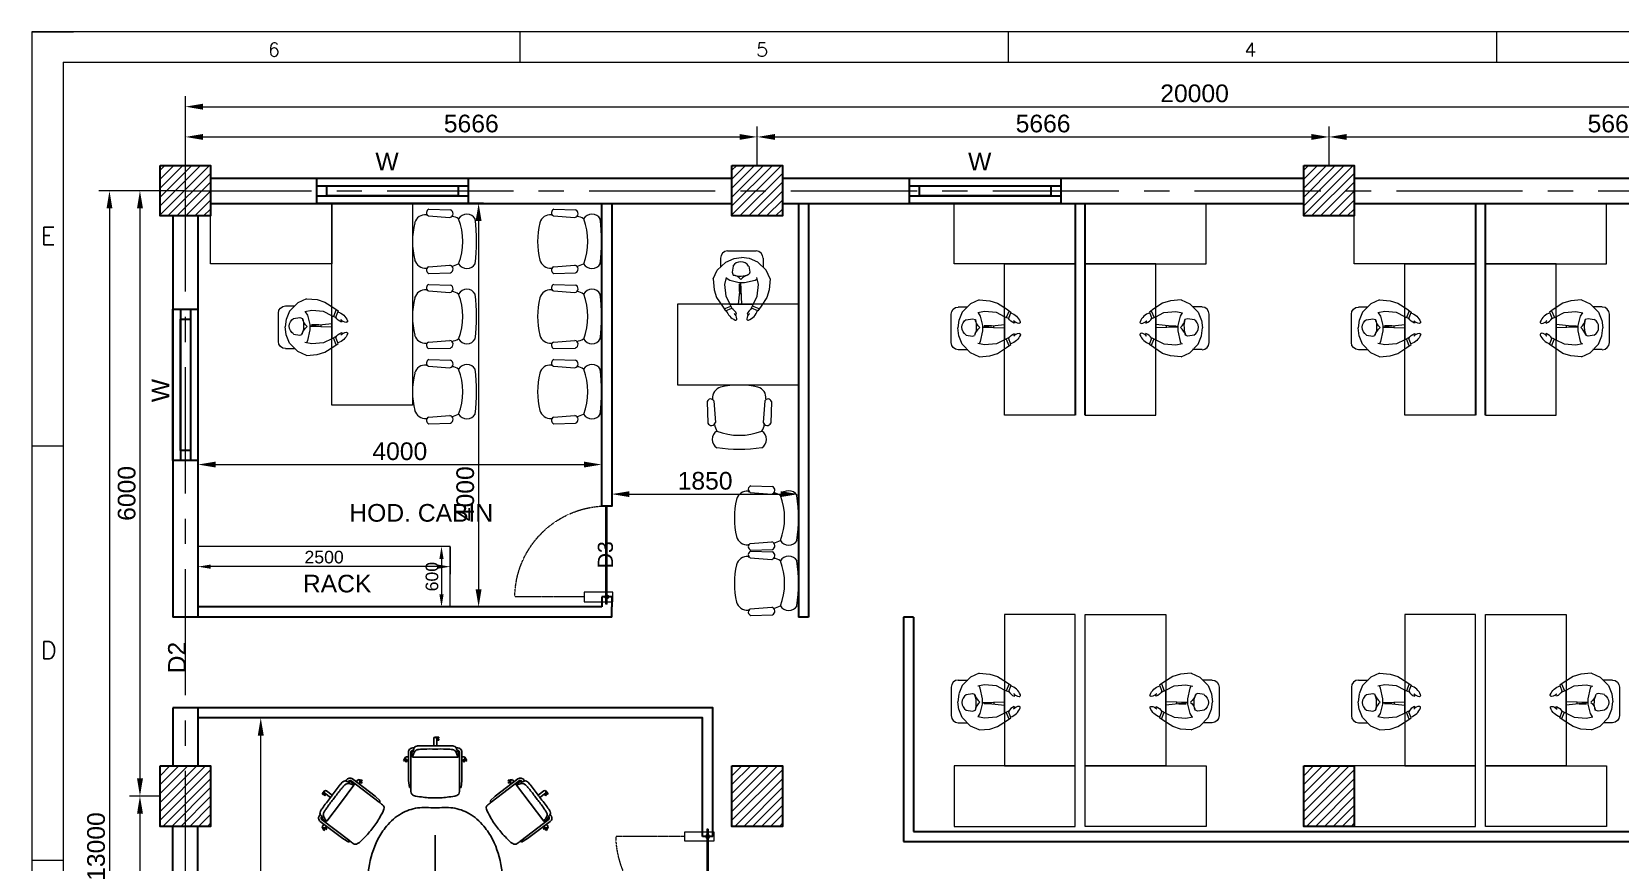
# Model space of a CAD drawing. Header units: millimetres. Extents: x 84042 to 113067, y -120347 to -99823.
# Drawn here: x 84042 to 99782, y -108053 to -99823 of the extents above; entities that cross this region are included whole.
import ezdxf
from ezdxf.enums import TextEntityAlignment as Align

# ---------------------------------------------------------------- set-up
doc = ezdxf.new("R2010")
doc.units = ezdxf.units.MM
doc.header["$MEASUREMENT"] = 0
doc.linetypes.add('CENTER', pattern=[2, 1.25, -0.25, 0.25, -0.25])
doc.linetypes.add('DASHED2', pattern=[0.375, 0.25, -0.125])
doc.layers.add('ceco.net 343', color=7, linetype='Continuous')
doc.layers.add('ceco.net 345', color=7, linetype='Continuous')
for name, color, linetype, lineweight in [('CEN-1', 1, 'CENTER', 18), ('DIM', 7, 'Continuous', 20), ('DIMENSION', 84, 'Continuous', 15), ('DIMLINE', 10, 'Continuous', 18), ('Furniture', 235, 'Continuous', 0), ('GLASS', 145, 'Continuous', 5), ('MAIN', 3, 'Continuous', 30), ('MAIN-4', 6, 'Continuous', 30), ('SEC', 253, 'Continuous', 15), ('TEXT', 4, 'Continuous', 13), ('TEXT-1', 7, 'Continuous', 20)]:
    doc.layers.add(name, color=color, linetype=linetype, lineweight=lineweight)
doc.styles.add('ROMANS', font='romans.shx')
doc.styles.get("Standard").update_dxf_attribs({"font": ''})
doc.styles.get('Standard').set_extended_font_data('Arial')
doc.dimstyles.new('DIM-50', dxfattribs={"dimscale": 50, "dimtxt": 2.5, "dimasz": 2.5, "dimexe": 1.5, "dimexo": 0.05, "dimgap": 0.6, "dimtad": 1, "dimzin": 9, "dimdsep": 46, "dimtxsty": 'Standard', "dimcen": 0, "dimclrd": 32, "dimclre": 32, "dimadec": 0, "dimazin": 0, "dimtp": 0.1, "dimtm": 0.1, "dimtfac": 0.71, "dimtofl": 0, "dimtmove": 1, "dimatfit": 3, "dimfxl": 1, "dimtolj": 1, "dimtzin": 7, "dimlwd": -1, "dimlwe": -1, "dimarcsym": 1})

# ---------------------------------------------------------------- blocks, each defined once
blk = doc.blocks.new('rr')
at = {"layer": 'TEXT', "color": 7}
for p, q in [((298150, -105588), (298068, -105672)), ((298235, -105548), (298150, -105588)), ((298235, -105548), (298342, -105558)), ((298342, -105558), (298419, -105581)), ((298419, -105581), (298507, -105638)), ((297959, -105688), (297959, -105970)), ((298034, -105756), (298024, -105833)), ((298029, -105618), (298123, -105618)), ((298068, -105672), (298034, -105754)), ((298108, -105761), (298170, -105751)), ((298170, -105751), (298189, -105757)), ((298290, -105665), (298221, -105679)), ((298247, -105698), (298235, -105676)), ((298270, -105803), (298247, -105698)), ((298406, -105676), (298290, -105665)), ((298488, -105716), (298406, -105676)), ((298486, -105945), (298486, -105716)), ((298525, -105734), (298488, -105716)), ((298532, -105656), (298504, -105724)), ((298507, -105638), (298551, -105669)), ((298551, -105669), (298525, -105734)), ((298034, -105909), (298024, -105833)), ((298068, -105988), (298034, -105906)), ((298108, -105915), (298170, -105925)), ((298170, -105925), (298198, -105916)), ((298247, -105949), (298270, -105856)), ((298270, -105856), (298270, -105803)), ((298270, -105841), (298486, -105833)), ((298270, -105843), (298486, -105866)), ((298359, -105853), (298285, -105853)), ((298382, -105837), (298382, -105855)), ((298525, -105927), (298488, -105944)), ((298551, -105991), (298525, -105927)), ((298029, -106041), (298117, -106041)), ((298150, -106073), (298068, -105988)), ((298235, -106112), (298150, -106073)), ((298290, -105996), (298221, -105982)), ((298225, -105983), (298247, -105949)), ((298406, -105985), (298290, -105996)), ((298342, -106103), (298419, -106079)), ((298488, -105944), (298406, -105985)), ((298419, -106079), (298507, -106022)), ((298532, -106004), (298504, -105937)), ((298507, -106022), (298551, -105991)), ((298235, -106112), (298342, -106103))]:
    blk.add_line(p, q, dxfattribs=at)
for centre, major_axis, start_param, end_param in [((298029, -105688), (49.8, 49.8), 0.785398, 2.356194), ((298155, -105840), (63.7, -63.7), 2.898963, 4.955018), ((297966, -105849), (171, 171), -1.068373, -0.39635), ((298371, -105697), (135, 135), 2.703582, 3.183333), ((298620, -105679), (73.6, 73.6), 2.838638, 3.585677), ((298505, -105817), (105, 105), -0.421869, 0.489767), ((298572, -105768), (11.6, 11.6), -1.392775, 0.371356), ((298637, -105702), (55.2, 55.2), 3.067512, 3.856448), ((298633, -105768), (8.31, 8.31), 3.856448, 5.861316), ((298315, -105931), (83.5, 83.5), 1.454362, 2.231901), ((298619, -105979), (73.6, -73.6), 2.697508, 3.444547), ((298504, -105841), (105, -105), 5.793418, 6.705054), ((298636, -105956), (55.2, -55.2), 2.426738, 3.215673), ((298571, -105890), (11.6, -11.6), 5.911829, 7.67596), ((298632, -105890), (8.31, -8.31), 0.421869, 2.426738), ((298029, -105970), (49.8, -49.8), 3.926991, 5.497787)]:
    blk.add_ellipse(centre, major_axis=major_axis, ratio=1, start_param=start_param, end_param=end_param, dxfattribs=at)
blk = doc.blocks.new('3rerr')
at = {"layer": 'Furniture', "color": 0, "linetype": 'ByBlock'}
for p, q in [((299424, -105724), (299432, -105724)), ((299424, -105724), (299432, -105724)), ((299444, -105734), (299656, -105751)), ((299448, -105670), (299663, -105676)), ((299444, -106241), (299656, -106225)), ((299424, -106252), (299432, -106252)), ((299448, -106306), (299663, -106300))]:
    blk.add_line(p, q, dxfattribs=at)
for centre, radius, start, end in [((299414, -105834), 111, 85, 163.8913), ((299459, -105703), 34.8, 108.7162, 243.9569), ((299648, -105712), 39.5, 282.8663, 67.8436), ((299666, -105866), 126, 52.7407, 85.3529), ((299825, -105813), 95.4, 30.3927, 149.6073), ((299156, -105988), 628, 339.209, 20.791), ((298194, -105988), 1727, 352.5907, 7.4093), ((300065, -105988), 779, 166.275, 193.725), ((299414, -106142), 111, 196.1087, 275), ((299459, -106273), 34.8, 116.0431, 251.2838), ((299648, -106263), 39.5, 292.1564, 77.1337), ((299608, -105956), 287, 283.6548, 297.8506), ((299825, -106162), 95.4, 210.3927, 329.6073)]:
    blk.add_arc(centre, radius, start, end, dxfattribs=at)
blk = doc.blocks.new('gd1')
at = {"layer": 'GLASS', "color": 4, "linetype": 'DASHED2', "ltscale": 0.001}
blk.add_line((345380, -498508), (345380, -497802), dxfattribs=at)
at = {"layer": 'GLASS'}
for p, q in [((345331, -498508), (345429, -498508)), ((345331, -498802), (345331, -498508)), ((345429, -498508), (345429, -498802)), ((345429, -498802), (345331, -498802))]:
    blk.add_line(p, q, dxfattribs=at)
at = {"layer": 'GLASS', "color": 4}
for p, q in [((344454, -498744), (344454, -498702)), ((345454, -498732), (344454, -498732)), ((345454, -498744), (344454, -498744)), ((345454, -498744), (345454, -498732))]:
    blk.add_line(p, q, dxfattribs=at)
at = {"layer": 'GLASS', "color": 4, "linetype": 'DASHED2'}
blk.add_ellipse((345430, -498781), major_axis=(-687, 718), ratio=0.969274, start_param=-0.727797, end_param=0.74268, dxfattribs=at)
at = {"layer": 'GLASS', "extrusion": (8.38188e-23, -2.79396e-23, -1)}
blk.add_ellipse((345380, -498740), major_axis=(-13.9, 13.9), ratio=1, start_param=6.283185307179586, end_param=12.56637061435917, dxfattribs=at)
blk = doc.blocks.new('Ceco.NET-Furniture-Tm-343')
at = {"layer": 'ceco.net 343'}
for p, q in [((-15, 587), (-15, 516)), ((36, 603), (-3, 603)), ((-3, 601), (-3, 603)), ((36, 592), (13, 592)), ((15, 587), (15, 516)), ((36, 583), (15, 583)), ((15, 572), (36, 572)), ((30, 592), (30, 583)), ((36, 592), (36, 603)), ((36, 572), (36, 583)), ((-313, 370), (-294, 405)), ((-303, 365), (-313, 370)), ((-303, 365), (-292, 385)), ((-300, 371), (-292, 366)), ((-295, 360), (-285, 380)), ((-286, 355), (-295, 360)), ((-292, 404), (-294, 405)), ((-288, 381), (-265, 369)), ((-275, 374), (-286, 355)), ((-274, 407), (-265, 402)), ((-265, 454), (-265, 172)), ((-241, 104), (-241, 458)), ((-241, 426), (-230, 426)), ((0, 404), (-223, 404)), ((0, 404), (223, 404)), ((241, 426), (230, 426)), ((241, 104), (241, 458)), ((265, 454), (265, 172)), ((274, 407), (265, 402)), ((288, 381), (265, 369)), ((275, 374), (286, 355)), ((295, 360), (285, 380)), ((286, 355), (295, 360)), ((292, 404), (294, 405)), ((303, 365), (292, 385)), ((300, 371), (292, 366)), ((313, 370), (294, 405)), ((303, 365), (313, 370)), ((-265, 172), (-256, 104)), ((265, 172), (256, 104)), ((-241, 104), (-256, 104)), ((241, 104), (256, 104))]:
    blk.add_line(p, q, dxfattribs=at)
for centre, start, end in [((0, 587), 0, 180), ((-281, 394), 61.4687, 241.4687), ((281, 394), 298.5313, 118.5313)]:
    blk.add_arc(centre, 14.6, start, end, dxfattribs=at)
for points, knots in [([(-207, 496), (-217, 496), (-233, 497), (-252, 485), (-262, 471), (-264, 460), (-265, 454)], [0, 0, 0, 0, 29.208507, 46.595402, 62.811245, 80.611179, 80.611179, 80.611179, 80.611179]), ([(-233, 467), (-232, 453), (-230, 437), (-230, 417), (-232, 405), (-222, 404), (-218, 425), (-212, 448), (-192, 474), (-168, 480), (-149, 482), (-128, 481), (-79, 486), (-36, 484), (0, 483)], [0, 0, 0, 0, 41.011213, 44.996574, 62.720356, 65.377264, 71.318289, 114.590003, 147.537826, 160.140643, 186.842231, 204.112129, 224.083166, 333.09451, 333.09451, 333.09451, 333.09451]), ([(-228, 469), (-228, 467), (-227, 464), (-226, 459), (-224, 456), (-221, 456), (-221, 464), (-214, 475), (-210, 489), (-204, 507), (-191, 510), (-180, 514), (-171, 515), (-160, 515), (-107, 519), (-54, 516), (-5, 516), (0, 516)], [0, 0, 0, 0, 6.319527, 10.520466, 14.333557, 15.662011, 19.937156, 31.287468, 58.127662, 62.385789, 86.772956, 90.973895, 99.054563, 110.983527, 125.657102, 257.252158, 271.865148, 271.865148, 271.865148, 271.865148]), ([(228, 469), (228, 467), (227, 464), (226, 459), (224, 456), (221, 456), (221, 464), (214, 475), (210, 489), (204, 507), (191, 510), (180, 514), (171, 515), (160, 515), (107, 519), (54, 516), (5, 516), (0, 516)], [0, 0, 0, 0, 6.319527, 10.520466, 14.333557, 15.662011, 19.937156, 31.287468, 58.127662, 62.385789, 86.772956, 90.973895, 99.054563, 110.983527, 125.657102, 257.252158, 271.865148, 271.865148, 271.865148, 271.865148]), ([(233, 467), (232, 453), (230, 437), (230, 417), (232, 405), (222, 404), (218, 425), (212, 448), (192, 474), (168, 480), (149, 482), (128, 481), (79, 486), (36, 484), (0, 483)], [0, 0, 0, 0, 41.011213, 44.996574, 62.720356, 65.377264, 71.318289, 114.590003, 147.537826, 160.140643, 186.842231, 204.112129, 224.083166, 333.09451, 333.09451, 333.09451, 333.09451]), ([(207, 496), (217, 496), (233, 497), (252, 485), (262, 471), (264, 460), (265, 454)], [0, 0, 0, 0, 29.208507, 46.595402, 62.811245, 80.611179, 80.611179, 80.611179, 80.611179]), ([(-217, 471), (-220, 471), (-226, 471), (-235, 466), (-238, 461), (-241, 458)], [0, 0, 0, 0, 10.710336, 16.651361, 28.618788, 28.618788, 28.618788, 28.618788]), ([(217, 471), (220, 471), (226, 471), (235, 466), (238, 461), (241, 458)], [0, 0, 0, 0, 10.710336, 16.651361, 28.618788, 28.618788, 28.618788, 28.618788]), ([(-241, 104), (-241, 90), (-242, 68), (-237, 36), (-196, 14), (-139, 11), (-68, -1), (-23, 0), (0, 0)], [0, 0, 0, 0, 40.81739, 67.978422, 88.933831, 171.599307, 238.507879, 306.350167, 306.350167, 306.350167, 306.350167]), ([(241, 104), (241, 90), (242, 68), (237, 36), (196, 14), (139, 11), (68, -1), (23, 0), (0, 0)], [0, 0, 0, 0, 40.81739, 67.978422, 88.933831, 171.599307, 238.507879, 306.350167, 306.350167, 306.350167, 306.350167])]:
    blk.add_open_spline(points, degree=3, knots=knots, dxfattribs=at)
blk = doc.blocks.new('*D339')
at = {"layer": 'Defpoints', "color": 0, "ltscale": 100, "transparency": 16777216}
for p in [(91230, -100865), (85564, -101148), (91230, -101148)]:
    blk.add_point(p, dxfattribs=at)
at = {"layer": 'DIMLINE', "color": 32, "linetype": 'ByBlock', "ltscale": 100, "transparency": 16777216}
for p, q in [((85564, -101145), (85564, -100760)), ((85739, -100865), (91055, -100865)), ((91230, -101145), (91230, -100760))]:
    blk.add_line(p, q, dxfattribs=at)
at = {"layer": 'DIMLINE', "color": 32, "ltscale": 100, "transparency": 16777216}
for points in [[(85739, -100836), (85739, -100894), (85564, -100865)], [(91055, -100836), (91055, -100894), (91230, -100865)]]:
    blk.add_solid(points, dxfattribs=at)
at = {"layer": 'DIMLINE', "color": 0, "ltscale": 100, "transparency": 16777216, "insert": (88397, -100733), "char_height": 175, "attachment_point": 5}
blk.add_mtext('\\A1;5666', dxfattribs=at)
blk = doc.blocks.new('*D340')
at = {"layer": 'Defpoints', "color": 0, "ltscale": 100, "transparency": 16777216}
for p in [(96896, -100865), (91230, -101148), (96896, -101148)]:
    blk.add_point(p, dxfattribs=at)
at = {"layer": 'DIMLINE', "color": 32, "linetype": 'ByBlock', "ltscale": 100, "transparency": 16777216}
for p, q in [((91230, -101145), (91230, -100760)), ((91405, -100865), (96721, -100865)), ((96896, -101145), (96896, -100760))]:
    blk.add_line(p, q, dxfattribs=at)
at = {"layer": 'DIMLINE', "color": 32, "ltscale": 100, "transparency": 16777216}
for points in [[(91405, -100836), (91405, -100894), (91230, -100865)], [(96721, -100836), (96721, -100894), (96896, -100865)]]:
    blk.add_solid(points, dxfattribs=at)
at = {"layer": 'DIMLINE', "color": 0, "ltscale": 100, "transparency": 16777216, "insert": (94063, -100733), "char_height": 175, "attachment_point": 5}
blk.add_mtext('\\A1;5666', dxfattribs=at)
blk = doc.blocks.new('*D341')
at = {"layer": 'Defpoints', "color": 0, "ltscale": 100, "transparency": 16777216}
for p in [(102564, -100865), (96896, -101148), (102564, -101148)]:
    blk.add_point(p, dxfattribs=at)
at = {"layer": 'DIMLINE', "color": 32, "linetype": 'ByBlock', "ltscale": 100, "transparency": 16777216}
for p, q in [((96896, -101145), (96896, -100760)), ((97071, -100865), (102389, -100865)), ((102564, -101145), (102564, -100760))]:
    blk.add_line(p, q, dxfattribs=at)
at = {"layer": 'DIMLINE', "color": 32, "ltscale": 100, "transparency": 16777216}
for points in [[(97071, -100836), (97071, -100894), (96896, -100865)], [(102389, -100836), (102389, -100894), (102564, -100865)]]:
    blk.add_solid(points, dxfattribs=at)
at = {"layer": 'DIMLINE', "color": 0, "ltscale": 100, "transparency": 16777216, "insert": (99730, -100733), "char_height": 175, "attachment_point": 5}
blk.add_mtext('\\A1;5668', dxfattribs=at)
blk = doc.blocks.new('*D343')
at = {"layer": 'Defpoints', "color": 0, "ltscale": 100, "transparency": 16777216}
for p in [(85314, -101398), (85114, -107398), (85314, -107398)]:
    blk.add_point(p, dxfattribs=at)
at = {"layer": 'DIMLINE', "color": 32, "linetype": 'ByBlock', "ltscale": 100, "transparency": 16777216}
for p, q in [((85311, -101398), (85009, -101398)), ((85114, -101573), (85114, -107223)), ((85311, -107398), (85009, -107398))]:
    blk.add_line(p, q, dxfattribs=at)
at = {"layer": 'DIMLINE', "color": 32, "ltscale": 100, "transparency": 16777216}
for points in [[(85085, -101573), (85144, -101573), (85114, -101398)], [(85085, -107223), (85144, -107223), (85114, -107398)]]:
    blk.add_solid(points, dxfattribs=at)
at = {"layer": 'DIMLINE', "color": 0, "ltscale": 100, "transparency": 16777216, "insert": (84983, -104398), "char_height": 175, "attachment_point": 5, "rotation": 90}
blk.add_mtext('\\A1;6000', dxfattribs=at)
blk = doc.blocks.new('*D344')
at = {"layer": 'Defpoints', "color": 0, "ltscale": 100, "transparency": 16777216}
for p in [(85314, -107398), (85114, -114398), (85314, -114398)]:
    blk.add_point(p, dxfattribs=at)
at = {"layer": 'DIMLINE', "color": 32, "linetype": 'ByBlock', "ltscale": 100, "transparency": 16777216}
for p, q in [((85311, -107398), (85009, -107398)), ((85114, -107573), (85114, -114223)), ((85311, -114398), (85009, -114398))]:
    blk.add_line(p, q, dxfattribs=at)
at = {"layer": 'DIMLINE', "color": 32, "ltscale": 100, "transparency": 16777216}
for points in [[(85085, -107573), (85144, -107573), (85114, -107398)], [(85085, -114223), (85144, -114223), (85114, -114398)]]:
    blk.add_solid(points, dxfattribs=at)
at = {"layer": 'DIMLINE', "color": 0, "ltscale": 100, "transparency": 16777216, "insert": (84983, -110898), "char_height": 175, "attachment_point": 5, "rotation": 90}
blk.add_mtext('\\A1;7000', dxfattribs=at)
blk = doc.blocks.new('*D345')
at = {"layer": 'Defpoints', "color": 0, "ltscale": 100, "transparency": 16777216}
for p in [(85689, -102424), (89689, -103990), (89689, -104112)]:
    blk.add_point(p, dxfattribs=at)
at = {"layer": 'DIMLINE', "color": 32, "linetype": 'ByBlock', "ltscale": 100, "transparency": 16777216}
for p, q in [((85689, -102427), (85689, -104217)), ((89689, -103993), (89689, -104217)), ((85864, -104112), (89514, -104112))]:
    blk.add_line(p, q, dxfattribs=at)
at = {"layer": 'DIMLINE', "color": 32, "ltscale": 100, "transparency": 16777216}
for points in [[(85864, -104083), (85864, -104141), (85689, -104112)], [(89514, -104083), (89514, -104141), (89689, -104112)]]:
    blk.add_solid(points, dxfattribs=at)
at = {"layer": 'DIMLINE', "color": 0, "ltscale": 100, "transparency": 16777216, "insert": (87689, -103981), "char_height": 175, "attachment_point": 5}
blk.add_mtext('\\A1;4000', dxfattribs=at)
blk = doc.blocks.new('*D346')
at = {"layer": 'Defpoints', "color": 0, "ltscale": 100, "transparency": 16777216}
for p in [(88523, -101523), (88470, -105523), (88523, -105523)]:
    blk.add_point(p, dxfattribs=at)
at = {"layer": 'DIMLINE', "color": 32, "linetype": 'ByBlock', "ltscale": 100, "transparency": 16777216}
for p, q in [((88519, -101523), (88365, -101523)), ((88470, -101698), (88470, -105348)), ((88519, -105523), (88365, -105523))]:
    blk.add_line(p, q, dxfattribs=at)
at = {"layer": 'DIMLINE', "color": 32, "ltscale": 100, "transparency": 16777216}
for points in [[(88440, -101698), (88499, -101698), (88470, -101523)], [(88440, -105348), (88499, -105348), (88470, -105523)]]:
    blk.add_solid(points, dxfattribs=at)
at = {"layer": 'DIMLINE', "color": 0, "ltscale": 100, "transparency": 16777216, "insert": (88338, -104401), "char_height": 175, "attachment_point": 5, "rotation": 90}
blk.add_mtext('\\A1;4000', dxfattribs=at)
blk = doc.blocks.new('*D347')
at = {"layer": 'Defpoints', "color": 0, "ltscale": 100, "transparency": 16777216}
for p in [(89789, -104242), (91639, -104271), (91639, -104405)]:
    blk.add_point(p, dxfattribs=at)
at = {"layer": 'DIMLINE', "color": 32, "linetype": 'ByBlock', "ltscale": 100, "transparency": 16777216}
for p, q in [((89789, -104246), (89789, -104510)), ((91639, -104274), (91639, -104510)), ((89964, -104405), (91464, -104405))]:
    blk.add_line(p, q, dxfattribs=at)
at = {"layer": 'DIMLINE', "color": 32, "ltscale": 100, "transparency": 16777216}
for points in [[(89964, -104376), (89964, -104434), (89789, -104405)], [(91464, -104376), (91464, -104434), (91639, -104405)]]:
    blk.add_solid(points, dxfattribs=at)
at = {"layer": 'DIMLINE', "color": 0, "ltscale": 100, "transparency": 16777216, "insert": (90714, -104274), "char_height": 175, "attachment_point": 5}
blk.add_mtext('\\A1;1850', dxfattribs=at)
blk = doc.blocks.new('*D348')
at = {"layer": 'Defpoints', "color": 0, "ltscale": 100, "transparency": 16777216}
for p in [(85982, -106623), (86311, -106623), (85814, -114273)]:
    blk.add_point(p, dxfattribs=at)
at = {"layer": 'DIMLINE', "color": 32, "linetype": 'ByBlock', "ltscale": 100, "transparency": 16777216}
for p, q in [((85986, -106623), (86416, -106623)), ((86311, -114098), (86311, -106798)), ((85818, -114273), (86416, -114273))]:
    blk.add_line(p, q, dxfattribs=at)
at = {"layer": 'DIMLINE', "color": 32, "ltscale": 100, "transparency": 16777216}
for points in [[(86282, -106798), (86341, -106798), (86311, -106623)], [(86282, -114098), (86341, -114098), (86311, -114273)]]:
    blk.add_solid(points, dxfattribs=at)
at = {"layer": 'DIMLINE', "color": 0, "ltscale": 100, "transparency": 16777216, "insert": (86180, -110448), "char_height": 175, "attachment_point": 5, "rotation": 90}
blk.add_mtext('\\A1;7650', dxfattribs=at)
blk = doc.blocks.new('A4 SHEET')
at = {"layer": 'DIM'}
for p, q in [((15345.1, 1232.7), (13489.3, 1232.7)), ((13489.3, 1232.7), (13515.8, 1232.7)), ((13489.3, 1232.7), (13489.3, 1206.2)), ((13489.3, 1232.7), (13489.3, -79.6)), ((13798.6, 1232.7), (13798.6, 1213.4)), ((14107.9, 1232.7), (14107.9, 1213.4)), ((14417.2, 1232.7), (14417.2, 1213.4)), ((13509.2, 1213.4), (15323, 1213.4)), ((13509.2, 1213.4), (13509.2, -57.5)), ((13489.3, 970.3), (13509.2, 970.3)), ((13489.3, 707.8), (13509.2, 707.8))]:
    blk.add_line(p, q, dxfattribs=at)
at = {"layer": 'DIM', "style": 'ROMANS'}
for s, height, p in [('6', 8.84, (13639, 1214.3)), ('5', 8.84, (13948.3, 1214.3)), ('4', 8.84, (14257.6, 1214.3)), ('E', 11, (13495.2, 1094.5)), ('D', 11, (13495.2, 832))]:
    blk.add_text(s, height=height, dxfattribs=at).set_placement(p, align=Align.BOTTOM_LEFT)
blk = doc.blocks.new('*D363')
at = {"layer": 'Defpoints', "color": 0, "ltscale": 100, "transparency": 16777216}
for p in [(105564, -100565), (85564, -101398), (105564, -101398)]:
    blk.add_point(p, dxfattribs=at)
at = {"layer": 'DIMLINE', "color": 32, "linetype": 'ByBlock', "ltscale": 100, "transparency": 16777216}
for p, q in [((85564, -101395), (85564, -100460)), ((85739, -100565), (105389, -100565)), ((105564, -101395), (105564, -100460))]:
    blk.add_line(p, q, dxfattribs=at)
at = {"layer": 'DIMLINE', "color": 32, "ltscale": 100, "transparency": 16777216}
for points in [[(85739, -100536), (85739, -100595), (85564, -100565)], [(105389, -100536), (105389, -100595), (105564, -100565)]]:
    blk.add_solid(points, dxfattribs=at)
at = {"layer": 'DIMLINE', "color": 0, "ltscale": 100, "transparency": 16777216, "insert": (95564, -100434), "char_height": 175, "attachment_point": 5}
blk.add_mtext('\\A1;20000', dxfattribs=at)
blk = doc.blocks.new('*D364')
at = {"layer": 'Defpoints', "color": 0, "ltscale": 100, "transparency": 16777216}
for p in [(85564, -101398), (84812, -114398), (85564, -114398)]:
    blk.add_point(p, dxfattribs=at)
at = {"layer": 'DIMLINE', "color": 32, "linetype": 'ByBlock', "ltscale": 100, "transparency": 16777216}
for p, q in [((85561, -101398), (84707, -101398)), ((84812, -101573), (84812, -114223)), ((85561, -114398), (84707, -114398))]:
    blk.add_line(p, q, dxfattribs=at)
at = {"layer": 'DIMLINE', "color": 32, "ltscale": 100, "transparency": 16777216}
for points in [[(84783, -101573), (84841, -101573), (84812, -101398)], [(84783, -114223), (84841, -114223), (84812, -114398)]]:
    blk.add_solid(points, dxfattribs=at)
at = {"layer": 'DIMLINE', "color": 0, "ltscale": 100, "transparency": 16777216, "insert": (84680, -107898), "char_height": 175, "attachment_point": 5, "rotation": 90}
blk.add_mtext('\\A1;13000', dxfattribs=at)
blk = doc.blocks.new('*D373')
at = {"layer": 'Defpoints', "color": 0, "ltscale": 100, "transparency": 16777216}
for p in [(88189, -104923), (88102, -105523), (88189, -105523)]:
    blk.add_point(p, dxfattribs=at)
at = {"layer": 'DIMLINE', "color": 32, "linetype": 'ByBlock', "ltscale": 100, "transparency": 16777216}
for p, q in [((88187, -104923), (88027, -104923)), ((88102, -105048), (88102, -105398)), ((88187, -105523), (88027, -105523))]:
    blk.add_line(p, q, dxfattribs=at)
at = {"layer": 'DIMLINE', "color": 32, "ltscale": 100, "transparency": 16777216}
for points in [[(88081, -105048), (88123, -105048), (88102, -104923)], [(88081, -105398), (88123, -105398), (88102, -105523)]]:
    blk.add_solid(points, dxfattribs=at)
at = {"layer": 'DIMLINE', "color": 0, "ltscale": 100, "transparency": 16777216, "insert": (88008, -105223), "char_height": 125, "attachment_point": 5, "rotation": 90}
blk.add_mtext('\\A1;600', dxfattribs=at)
blk = doc.blocks.new('*D374')
at = {"layer": 'Defpoints', "color": 0, "ltscale": 100, "transparency": 16777216}
for p in [(85689, -104923), (88189, -104923), (85689, -105124)]:
    blk.add_point(p, dxfattribs=at)
at = {"layer": 'DIMLINE', "color": 32, "linetype": 'ByBlock', "ltscale": 100, "transparency": 16777216}
for p, q in [((85689, -104926), (85689, -105199)), ((88189, -104926), (88189, -105199)), ((88064, -105124), (85814, -105124))]:
    blk.add_line(p, q, dxfattribs=at)
at = {"layer": 'DIMLINE', "color": 32, "ltscale": 100, "transparency": 16777216}
for points in [[(85814, -105103), (85814, -105145), (85689, -105124)], [(88064, -105103), (88064, -105145), (88189, -105124)]]:
    blk.add_solid(points, dxfattribs=at)
at = {"layer": 'DIMLINE', "color": 0, "ltscale": 100, "transparency": 16777216, "insert": (86939, -105030), "char_height": 125, "attachment_point": 5}
blk.add_mtext('\\A1;2500', dxfattribs=at)

msp = doc.modelspace()

# ---------------------------------------------------------------- hatches: boundary and pattern name
at = {"layer": 'SEC', "ltscale": 100}
h = msp.add_hatch(dxfattribs=at)
h.set_pattern_fill('ANSI31', color=8, scale=500)
h.set_pattern_definition([(45, (18097.5, -82233.595), (-44.194174, 44.194174), [])])
h.paths.add_polyline_path([(85314.261, -101148.317), (85814.261, -101148.317), (85814.261, -101648.317), (85314.261, -101648.317)])
h = msp.add_hatch(dxfattribs=at)
h.set_pattern_fill('ANSI31', color=8, scale=500)
h.set_pattern_definition([(45, (23763.5, -82233.595), (-44.194174, 44.194174), [])])
h.paths.add_polyline_path([(90980.261, -101148.317), (91480.261, -101148.317), (91480.261, -101648.317), (90980.261, -101648.317)])
h = msp.add_hatch(dxfattribs=at)
h.set_pattern_fill('ANSI31', color=8, scale=500)
h.set_pattern_definition([(45, (29429.5, -82233.595), (-44.194174, 44.194174), [])])
h.paths.add_polyline_path([(96646.261, -101148.317), (97146.261, -101148.317), (97146.261, -101648.317), (96646.261, -101648.317)])
h = msp.add_hatch(dxfattribs=at)
h.set_pattern_fill('ANSI31', color=8, scale=500)
h.set_pattern_definition([(45, (18097.5, -88233.595), (-44.194174, 44.194174), [])])
h.paths.add_polyline_path([(85314.261, -107098.317), (85814.261, -107098.317), (85814.261, -107698.317), (85314.261, -107698.317)])
h = msp.add_hatch(dxfattribs=at)
h.set_pattern_fill('ANSI31', color=8, scale=500)
h.set_pattern_definition([(45, (23763.5, -88233.595), (-44.194174, 44.194174), [])])
h.paths.add_polyline_path([(90980.261, -107098.317), (91480.261, -107098.317), (91480.261, -107698.317), (90980.261, -107698.317)])
h = msp.add_hatch(dxfattribs=at)
h.set_pattern_fill('ANSI31', color=8, scale=500)
h.set_pattern_definition([(45, (29429.5, -88233.595), (-44.194174, 44.194174), [])])
h.paths.add_polyline_path([(96646.261, -107098.317), (97146.261, -107098.317), (97146.261, -107698.317), (96646.261, -107698.317)])

# ---------------------------------------------------------------- linework, layer by layer
at = {"layer": 'ceco.net 345'}
msp.add_lwpolyline([(88039.548, -108640.624), (88039.548, -107784.782)], dxfattribs=at)
for points in [[(87195.558, -110448.317), (87192.982, -110246.076), (87188.049, -109858.756), (87225.061, -109247.414), (87287.208, -108771.534), (87363.34, -108285.452), (87382.633, -107949.579), (87559.827, -107681.99), (87691.184, -107564.721), (87865.619, -107503.537), (87980.763, -107511.549), (88039.548, -107515.64)], [(88883.538, -110448.317), (88886.114, -110246.076), (88891.047, -109858.756), (88854.035, -109247.414), (88791.888, -108771.534), (88715.756, -108285.452), (88696.463, -107949.579), (88519.269, -107681.99), (88387.912, -107564.721), (88213.478, -107503.537), (88098.333, -107511.549), (88039.548, -107515.64)]]:
    msp.add_open_spline(points, degree=3, knots=[0, 0, 0, 0, 606.544784482, 1161.618287968, 1836.583783413, 2042.21504969, 2644.471062228, 2800.115242457, 2994.58083958, 3162.717053822, 3338.091855967, 3338.091855967, 3338.091855967, 3338.091855967], dxfattribs=at)
at = {"layer": 'CEN-1', "ltscale": 1000}
msp.add_lwpolyline([(85564.261, -101398.317), (105564.261, -101398.317), (105564.261, -114398.317), (85564.261, -114398.317)], close=True, dxfattribs=at)
at = {"layer": 'MAIN', "color": 2, "ltscale": 100}
for p, q in [((86866.233, -101348.317), (88366.233, -101348.317)), ((92739.261, -101348.317), (94239.261, -101348.317)), ((86866.233, -101448.317), (88366.233, -101448.317)), ((92739.261, -101448.317), (94239.261, -101448.317)), ((85514.261, -102572.256), (85514.261, -104072.256)), ((85614.261, -102572.256), (85614.261, -104072.256))]:
    msp.add_line(p, q, dxfattribs=at)
at = {"layer": 'MAIN', "color": 6}
for p, q in [((89789.261, -105423.317), (89689.261, -105423.317)), ((89789.261, -105623.317), (89789.261, -105523.317)), ((90789.261, -107798.317), (90689.261, -107798.317))]:
    msp.add_line(p, q, dxfattribs=at)
at = {"layer": 'MAIN', "ltscale": 100}
for points in [[(85314.261, -101148.317), (85814.261, -101148.317), (85814.261, -101648.317), (85314.261, -101648.317)], [(90980.261, -101148.317), (91480.261, -101148.317), (91480.261, -101648.317), (90980.261, -101648.317)], [(96646.261, -101148.317), (97146.261, -101148.317), (97146.261, -101648.317), (96646.261, -101648.317)], [(85314.261, -107098.317), (85814.261, -107098.317), (85814.261, -107698.317), (85314.261, -107698.317)], [(90980.261, -107098.317), (91480.261, -107098.317), (91480.261, -107698.317), (90980.261, -107698.317)], [(96646.261, -107098.317), (97146.261, -107098.317), (97146.261, -107698.317), (96646.261, -107698.317)]]:
    msp.add_lwpolyline(points, close=True, dxfattribs=at)
at = {"layer": 'MAIN', "color": 2, "ltscale": 100}
for points in [[(86866.233, -101273.317), (88366.233, -101273.317), (88366.233, -101523.317), (86866.233, -101523.317)], [(86966.233, -101348.317), (88266.233, -101348.317), (88266.233, -101448.317), (86966.233, -101448.317)], [(92739.261, -101273.317), (94239.261, -101273.317), (94239.261, -101523.317), (92739.261, -101523.317)], [(92839.261, -101348.317), (94139.261, -101348.317), (94139.261, -101448.317), (92839.261, -101448.317)], [(85689.261, -102572.256), (85689.261, -104072.256), (85439.261, -104072.256), (85439.261, -102572.256)], [(85614.261, -102672.256), (85614.261, -103972.256), (85514.261, -103972.256), (85514.261, -102672.256)]]:
    msp.add_lwpolyline(points, close=True, dxfattribs=at)
at = {"layer": 'MAIN', "color": 0, "lineweight": 20}
for points in [[(87014.261, -102123.317), (85814.261, -102123.317), (85814.261, -101523.317), (87014.261, -101523.317)], [(87814.261, -101523.317), (87814.261, -103523.317), (87014.261, -103523.317), (87014.261, -101523.317)], [(93180.261, -101523.317), (94380.261, -101523.317), (94380.261, -102123.317), (93180.261, -102123.317)], [(95680.261, -101523.317), (94480.261, -101523.317), (94480.261, -102123.317), (95680.261, -102123.317)], [(97146.261, -101523.317), (98346.261, -101523.317), (98346.261, -102123.317), (97146.261, -102123.317)], [(99646.261, -101523.317), (98446.261, -101523.317), (98446.261, -102123.317), (99646.261, -102123.317)], [(94380.261, -102123.317), (94380.261, -103623.317), (93680.261, -103623.317), (93680.261, -102123.317)], [(94480.261, -102123.317), (94480.261, -103623.317), (95180.261, -103623.317), (95180.261, -102123.317)], [(98346.261, -102123.317), (98346.261, -103623.317), (97646.261, -103623.317), (97646.261, -102123.317)], [(98446.261, -102123.317), (98446.261, -103623.317), (99146.261, -103623.317), (99146.261, -102123.317)], [(90439.261, -103323.317), (91639.261, -103323.317), (91639.261, -102523.317), (90439.261, -102523.317)], [(85689.261, -105523.317), (88189.261, -105523.317), (88189.261, -104923.317), (85689.261, -104923.317)], [(94380.261, -107098.317), (94380.261, -105598.317), (93680.261, -105598.317), (93680.261, -107098.317)], [(94480.261, -107098.317), (94480.261, -105598.317), (95280.261, -105598.317), (95280.261, -107098.317)], [(98346.261, -107098.317), (98346.261, -105598.317), (97646.261, -105598.317), (97646.261, -107098.317)], [(98446.261, -107098.317), (98446.261, -105598.317), (99246.261, -105598.317), (99246.261, -107098.317)], [(93180.261, -107698.317), (94380.261, -107698.317), (94380.261, -107098.317), (93180.261, -107098.317)], [(95680.261, -107698.317), (94480.261, -107698.317), (94480.261, -107098.317), (95680.261, -107098.317)], [(97146.261, -107698.317), (98346.261, -107698.317), (98346.261, -107098.317), (97146.261, -107098.317)], [(99646.261, -107698.317), (98446.261, -107698.317), (98446.261, -107098.317), (99646.261, -107098.317)]]:
    msp.add_lwpolyline(points, close=True, dxfattribs=at)
at = {"layer": 'MAIN', "color": 6}
for points in [[(89789.261, -101523.317), (89789.261, -104523.317), (89689.261, -104523.317), (89689.261, -101523.317)], [(94380.261, -101523.317), (94380.261, -103623.317)], [(94480.261, -103623.317), (94480.261, -101523.317)], [(98346.261, -101523.317), (98346.261, -103623.317)], [(98446.261, -103623.317), (98446.261, -101523.317)], [(89689.261, -105423.317), (89689.261, -105523.317)], [(89789.261, -105423.317), (89789.261, -105523.317)], [(89689.261, -105523.317), (85689.261, -105523.317)], [(89789.261, -105623.317), (85439.261, -105623.317)], [(90789.261, -107798.317), (90789.261, -106523.317), (85439.261, -106523.317)], [(90689.261, -107798.317), (90689.261, -106623.317), (85689.261, -106623.317)], [(90689.261, -107798.317), (90689.261, -107698.317)], [(90789.261, -107798.317), (90789.261, -107698.317)]]:
    msp.add_lwpolyline(points, dxfattribs=at)
at = {"layer": 'MAIN-4', "ltscale": 1000}
for p, q in [((91639.261, -101523.317), (91639.261, -105623.317)), ((91739.261, -101523.317), (91739.261, -105623.317)), ((91739.261, -105623.317), (91639.261, -105623.317)), ((92680.261, -105623.317), (92680.261, -107848.317)), ((92780.261, -105623.317), (92680.261, -105623.317)), ((92780.261, -105623.317), (92780.261, -107748.317)), ((92780.261, -107748.317), (102814.261, -107748.317)), ((92680.261, -107848.317), (102814.261, -107848.317))]:
    msp.add_line(p, q, dxfattribs=at)
for points in [[(85814.261, -101273.317), (90980.261, -101273.317)], [(91480.261, -101273.317), (96646.261, -101273.317)], [(97146.261, -101273.317), (102314.261, -101273.317)], [(85439.261, -101648.317), (85439.261, -105623.317)], [(85689.261, -101648.317), (85689.261, -105623.317)], [(85814.261, -101523.317), (90980.261, -101523.317)], [(91480.261, -101523.317), (96646.261, -101523.317)], [(97146.261, -101523.317), (102314.261, -101523.317)], [(85439.261, -106523.317), (85439.261, -107098.317)], [(85689.261, -106523.317), (85689.261, -107098.317)], [(85439.261, -114098.317), (85439.261, -107698.317)], [(85689.261, -114098.317), (85689.261, -107698.317)]]:
    msp.add_lwpolyline(points, dxfattribs=at)

# ---------------------------------------------------------------- block references
at = {"layer": 'ceco.net 345'}
msp.add_blockref('Ceco.NET-Furniture-Tm-343', (88039.548, -107415.399), dxfattribs=at)
at = {"layer": 'ceco.net 345', "xscale": -1, "rotation": 52.73869178732808}
msp.add_blockref('Ceco.NET-Furniture-Tm-343', (87421.221, -107712.906), dxfattribs=at)
at = {"layer": 'ceco.net 345', "rotation": 307.2613082126719}
msp.add_blockref('Ceco.NET-Furniture-Tm-343', (88657.875, -107712.906), dxfattribs=at)
at = {"layer": 'DIMENSION', "color": 0, "linetype": 'Continuous', "lineweight": 0, "extrusion": (2.30152e-07, -5.25887e-07, 1), "xscale": -0.9719561145201425, "yscale": 0.9719561145201402, "zscale": 0.971956114520139, "rotation": 90.00000751499374}
msp.add_blockref('gd1', (-395013.878, 230270.713, 0.076), dxfattribs=at)
at = {"layer": 'DIMENSION', "color": 0, "linetype": 'Continuous', "lineweight": 0, "extrusion": (2.30152e-07, 5.25887e-07, 1), "xscale": 0.9719561145201425, "yscale": 0.9719561145201425, "zscale": 0.9719561145201425, "rotation": 89.99999248500626}
msp.add_blockref('gd1', (-394013.878, -443492.347, -0.036), dxfattribs=at)
at = {"layer": 'DIMLINE', "xscale": 15.64053501541963, "yscale": 15.64053501541963, "zscale": 15.64053501541963}
msp.add_blockref('A4 SHEET', (-126938.292, -119102.854), dxfattribs=at)
at = {"layer": 'MAIN', "linetype": 'ByBlock', "lineweight": 20}
for name, p in [('3rerr', (-211471.31, 4087.859)), ('3rerr', (-210232.11, 4087.859)), ('3rerr', (-211471.31, 3342.967)), ('3rerr', (-210232.11, 3342.967)), ('3rerr', (-211471.31, 2598.076)), ('3rerr', (-210232.11, 2598.076)), ('3rerr', (-208282.11, 1346.455)), ('3rerr', (-208282.11, 698.591)), ('rr', (-204806.239, -630.465)), ('rr', (-200840.239, -630.465))]:
    msp.add_blockref(name, p, dxfattribs=at)
for name, p, rotation in [('rr', (196907.113, 195963.184), 270), ('rr', (393666.762, -208591.169), 180), ('rr', (397632.762, -208591.169), 180), ('3rerr', (197040.802, 195962.254), 270)]:
    msp.add_blockref(name, p, dxfattribs=dict(at, rotation=rotation))
at = {"layer": 'MAIN', "linetype": 'ByBlock', "lineweight": 20, "xscale": -1, "rotation": 180}
for p in [(-211472.239, -208580.615), (-204806.239, -208591.169), (-200840.239, -208591.169)]:
    msp.add_blockref('rr', p, dxfattribs=at)
at = {"layer": 'MAIN', "linetype": 'ByBlock', "lineweight": 20, "xscale": -1}
for p in [(393766.762, -630.465), (397732.762, -630.465)]:
    msp.add_blockref('rr', p, dxfattribs=at)

# ---------------------------------------------------------------- texts
at = {"layer": 'TEXT-1', "char_height": 175, "width": 259.85607, "attachment_point": 9}
for insert in [(87692.232, -101195.904), (93565.261, -101195.904)]:
    msp.add_mtext('\\pxqc;W', dxfattribs=dict(at, insert=insert))
at = {"layer": 'TEXT-1', "width": 481.13063, "attachment_point": 1, "rotation": 90}
for s, insert, char_height in [('\\pxqc;W', (85229.562, -103619.243), 175), ('D3', (89650.538, -105139.753), 150), ('\\pxqc;D2', (85392.681, -106265.528), 175)]:
    msp.add_mtext(s, dxfattribs=dict(at, insert=insert, char_height=char_height))
at = {"layer": 'TEXT-1', "char_height": 175, "attachment_point": 1}
for s, insert in [('\\pxqc;HOD. CABIN', (87188.456, -104503.106)), ('RACK', (86728.438, -105204.29))]:
    msp.add_mtext(s, dxfattribs=dict(at, insert=insert))

# ---------------------------------------------------------------- dimensions: what is measured, and where the dimension line sits
at = {"layer": 'DIMLINE', "ltscale": 100}
for base, p1, p2, override, picture, middle in [((105564.261, -100565.334), (85564.261, -101398.317), (105564.261, -101398.317), {"dimscale": 70}, '*D363', (95564.261, -100433.984)), ((91230.261, -100864.738), (85564.261, -101148.317), (91230.261, -101148.317), {"dimscale": 70, "dimtofl": 1}, '*D339', (88397.261, -100733.388)), ((96896.261, -100864.738), (91230.261, -101148.317), (96896.261, -101148.317), {"dimscale": 70, "dimtofl": 1}, '*D340', (94063.261, -100733.388)), ((102564.261, -100864.738), (96896.261, -101148.317), (102564.261, -101148.317), {"dimscale": 70, "dimtofl": 1}, '*D341', (99730.261, -100733.388)), ((89689.261, -104112.271), (85689.261, -102423.74), (89689.261, -103989.918), {"dimscale": 70, "dimtofl": 1}, '*D345', (87689.261, -103980.921)), ((91639.261, -104404.856), (89789.261, -104242.149), (91639.261, -104270.977), {"dimscale": 70, "dimtofl": 1}, '*D347', (90714.261, -104273.506))]:
    dim = msp.add_linear_dim(base=base, p1=p1, p2=p2, dimstyle='DIM-50', override=override, dxfattribs=at)
    dim.commit()
    dim.dimension.update_dxf_attribs({"geometry": picture, "text_midpoint": middle})
for base, p1, p2, override, picture, middle in [((84811.676, -114398.317), (85564.261, -101398.317), (85564.261, -114398.317), {"dimscale": 70}, '*D364', (84680.266, -107898.317)), ((85114.334, -107398.317), (85314.261, -101398.317), (85314.261, -107398.317), {"dimscale": 70, "dimtofl": 1}, '*D343', (84982.983, -104398.317)), ((86311.469, -106623.317), (85814.261, -114273.317), (85982.344, -106623.317), {"dimscale": 70, "dimtofl": 1}, '*D348', (86180.119, -110448.317)), ((85114.334, -114398.317), (85314.261, -107398.317), (85314.261, -114398.317), {"dimscale": 70, "dimtofl": 1}, '*D344', (84982.983, -110898.317))]:
    dim = msp.add_linear_dim(base=base, p1=p1, p2=p2, angle=90, dimstyle='DIM-50', override=override, dxfattribs=at)
    dim.commit()
    dim.dimension.update_dxf_attribs({"geometry": picture, "text_midpoint": middle})
dim = msp.add_linear_dim(base=(88469.61, -105523.317), p1=(88522.888, -101523.317), p2=(88522.888, -105523.317), angle=90, dimstyle='DIM-50', override={"dimscale": 70, "dimtofl": 1}, dxfattribs=at)
dim.commit()
dim.dimension.update_dxf_attribs({"geometry": '*D346', "text_midpoint": (88469.61, -104401.337), "dimtype": 160})
dim = msp.add_linear_dim(base=(85689.261, -105123.97), p1=(88189.261, -104923.317), p2=(85689.261, -104923.317), dimstyle='DIM-50', dxfattribs=at)
dim.commit()
dim.dimension.update_dxf_attribs({"geometry": '*D374', "text_midpoint": (86939.261, -105030.148)})
dim = msp.add_linear_dim(base=(88101.75, -105523.317), p1=(88189.261, -104923.317), p2=(88189.261, -105523.317), angle=90, dimstyle='DIM-50', dxfattribs=at)
dim.commit()
dim.dimension.update_dxf_attribs({"geometry": '*D373', "text_midpoint": (88007.928, -105223.317)})

doc.saveas('drawing.dxf')
